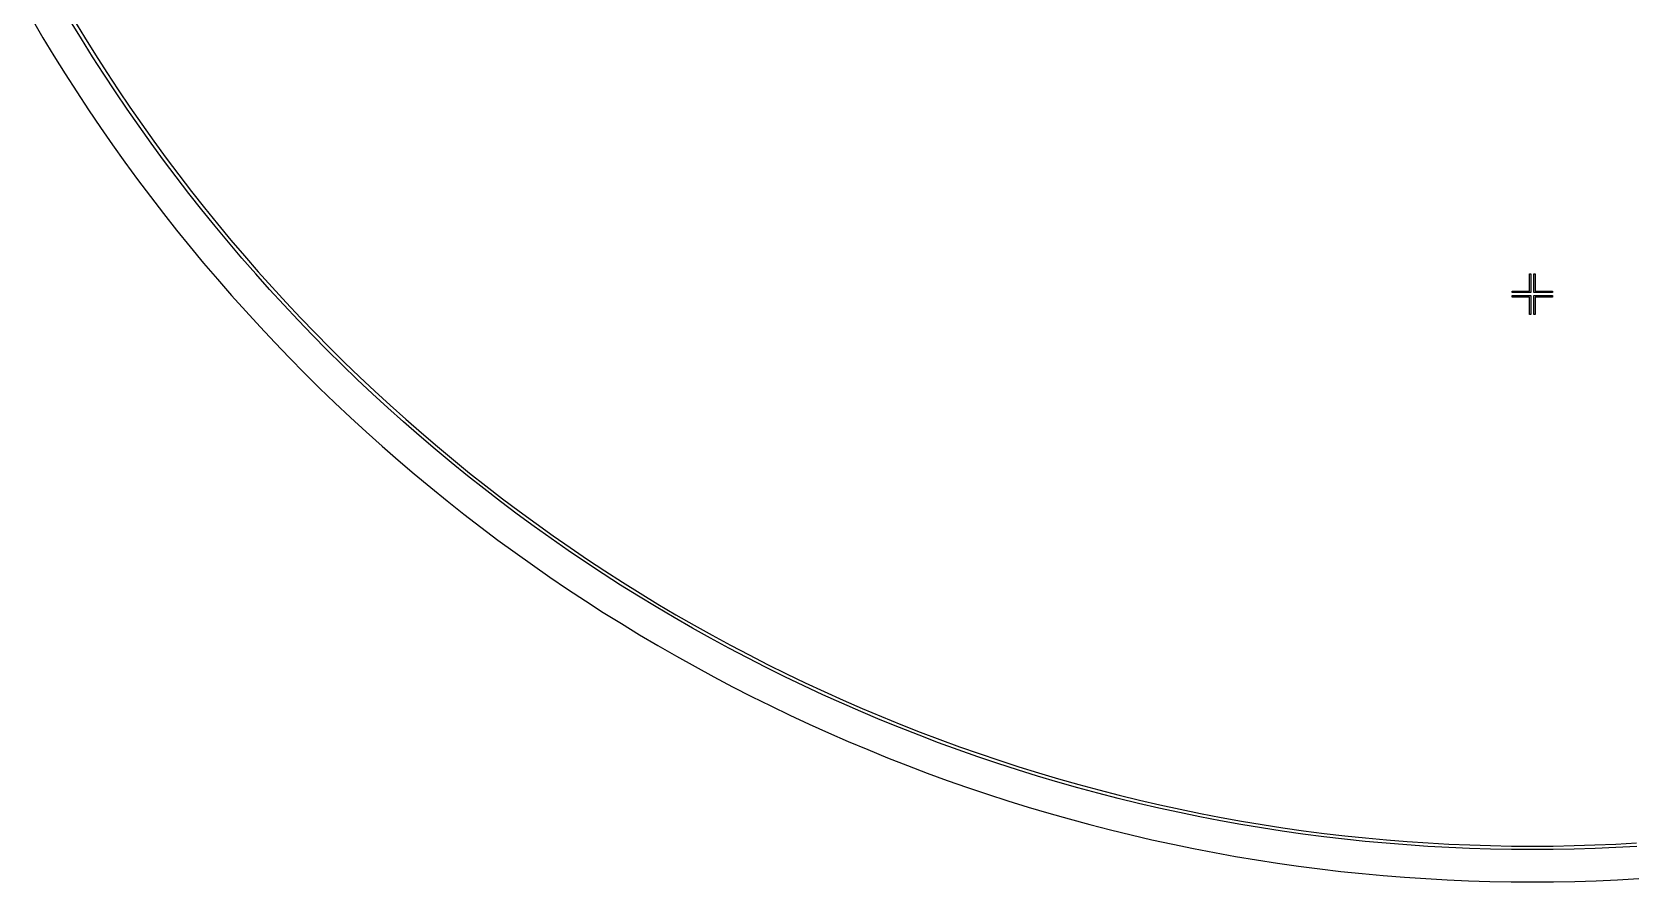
# Model space of a CAD drawing. Extents: x -25 to 123, y -44 to 109.
# Drawn here: x -20.1 to 50.5, y -44.3 to -6.9 of the extents above; entities that cross this region are included whole.
import ezdxf

# ---------------------------------------------------------------- set-up
doc = ezdxf.new("R2010")
doc.units = 0

msp = doc.modelspace()

# ---------------------------------------------------------------- linework, layer by layer
for p, q in [((-20.0769, -6.30876), (-19.5992, -7.11694)), ((-18.2483, -6.30724), (-17.7708, -7.09296)), ((-17.8985, -7.17165), (-18.377, -6.38434)), ((-19.5992, -7.11694), (-19.1116, -7.91919)), ((-17.4104, -7.95303), (-17.8985, -7.17165)), ((-17.7708, -7.09296), (-17.2836, -7.87277)), ((-19.1116, -7.91919), (-18.6143, -8.71539)), ((-16.9127, -8.72835), (-17.4104, -7.95303)), ((-17.2836, -7.87277), (-16.787, -8.64656)), ((-18.6143, -8.71539), (-18.1072, -9.50545)), ((-16.4056, -9.49751), (-16.9127, -8.72835)), ((-16.787, -8.64656), (-16.2808, -9.41418)), ((-18.1072, -9.50545), (-17.5904, -10.2892)), ((-15.889, -10.2604), (-16.4056, -9.49751)), ((-16.2808, -9.41418), (-15.7653, -10.1755)), ((-17.5904, -10.2892), (-17.0641, -11.0666)), ((-15.3632, -11.0169), (-15.889, -10.2604)), ((-15.7653, -10.1755), (-15.2405, -10.9305)), ((-17.0641, -11.0666), (-16.5282, -11.8374)), ((-14.828, -11.7669), (-15.3632, -11.0169)), ((-15.2405, -10.9305), (-14.7065, -11.679)), ((-16.5282, -11.8374), (-15.983, -12.6016)), ((-14.2838, -12.5102), (-14.828, -11.7669)), ((-14.7065, -11.679), (-14.1633, -12.4209)), ((-15.983, -12.6016), (-15.4284, -13.3591)), ((-13.7304, -13.2468), (-14.2838, -12.5102)), ((-14.1633, -12.4209), (-13.6111, -13.156)), ((-15.4284, -13.3591), (-14.8645, -14.1097)), ((-13.1681, -13.9766), (-13.7304, -13.2468)), ((-13.6111, -13.156), (-13.0498, -13.8843)), ((-14.8645, -14.1097), (-14.2915, -14.8533)), ((-12.5968, -14.6994), (-13.1681, -13.9766)), ((-13.0498, -13.8843), (-12.4797, -14.6057)), ((-12.0167, -15.4152), (-12.5968, -14.6994)), ((-12.4797, -14.6057), (-11.9008, -15.32)), ((-14.2915, -14.8533), (-13.7094, -15.5898)), ((-11.4279, -16.1237), (-12.0167, -15.4152)), ((-11.9008, -15.32), (-11.3131, -16.0272)), ((-13.7094, -15.5898), (-13.1183, -16.3192)), ((-10.8304, -16.825), (-11.4279, -16.1237)), ((-11.3131, -16.0272), (-10.7169, -16.7271)), ((-13.1183, -16.3192), (-12.5183, -17.0412)), ((-10.2244, -17.519), (-10.8304, -16.825)), ((-10.7169, -16.7271), (-10.112, -17.4196)), ((-12.5183, -17.0412), (-11.9095, -17.7558)), ((-9.60989, -18.2054), (-10.2244, -17.519)), ((-10.112, -17.4196), (-9.49875, -18.1046)), ((45.8892, -18.279), (45.8892, -17.512)), ((45.8892, -17.512), (45.9531, -17.512)), ((45.9531, -17.512), (45.9531, -18.3429)), ((46.0809, -18.3429), (46.0809, -17.512)), ((46.0809, -17.512), (46.1448, -17.512)), ((46.1448, -17.512), (46.1448, -18.279)), ((-11.9095, -17.7558), (-11.2919, -18.4629)), ((-8.987, -18.8842), (-9.60989, -18.2054)), ((-9.49875, -18.1046), (-8.87711, -18.7821)), ((45.1222, -18.3429), (45.1222, -18.279)), ((45.1222, -18.279), (45.8892, -18.279)), ((45.9531, -18.3429), (45.1222, -18.3429)), ((46.9118, -18.3429), (46.0809, -18.3429)), ((46.1448, -18.279), (46.9118, -18.279)), ((46.9118, -18.279), (46.9118, -18.3429)), ((-11.2919, -18.4629), (-10.6657, -19.1623)), ((-8.35583, -19.5553), (-8.987, -18.8842)), ((-8.87711, -18.7821), (-8.24719, -19.4519)), ((45.1222, -18.5346), (45.1222, -18.4707)), ((45.1222, -18.4707), (45.9531, -18.4707)), ((45.8892, -18.5346), (45.1222, -18.5346)), ((45.8892, -19.3016), (45.8892, -18.5346)), ((45.9531, -18.4707), (45.9531, -19.3016)), ((46.0809, -19.3016), (46.0809, -18.4707)), ((46.0809, -18.4707), (46.9118, -18.4707)), ((46.9118, -18.5346), (46.1448, -18.5346)), ((46.1448, -18.5346), (46.1448, -19.3016)), ((46.9118, -18.4707), (46.9118, -18.5346)), ((-10.6657, -19.1623), (-10.031, -19.854)), ((-7.71648, -20.2187), (-8.35583, -19.5553)), ((-8.24719, -19.4519), (-7.60912, -20.1139)), ((45.9531, -19.3016), (45.8892, -19.3016)), ((46.1448, -19.3016), (46.0809, -19.3016)), ((-10.031, -19.854), (-9.38788, -20.5379)), ((-7.06902, -20.8741), (-7.71648, -20.2187)), ((-7.60912, -20.1139), (-6.96295, -20.7681)), ((-9.38788, -20.5379), (-8.73639, -21.2139)), ((-6.41357, -21.5216), (-7.06902, -20.8741)), ((-6.96295, -20.7681), (-6.30882, -21.4142)), ((-8.73639, -21.2139), (-8.07664, -21.8817)), ((-8.07664, -21.8817), (-7.40877, -22.5415)), ((-5.75024, -22.1609), (-6.41357, -21.5216)), ((-6.30882, -21.4142), (-5.6468, -22.0523)), ((-7.40877, -22.5415), (-6.73283, -23.193)), ((-5.0791, -22.7921), (-5.75024, -22.1609)), ((-5.6468, -22.0523), (-4.97701, -22.6822)), ((-6.73283, -23.193), (-6.04895, -23.8361)), ((-4.40027, -23.415), (-5.0791, -22.7921)), ((-4.97701, -22.6822), (-4.29953, -23.3038)), ((-6.04895, -23.8361), (-5.35724, -24.4708)), ((-3.71385, -24.0295), (-4.40027, -23.415)), ((-4.29953, -23.3038), (-3.61449, -23.9171)), ((-3.61449, -23.9171), (-2.92195, -24.522)), ((-5.35724, -24.4708), (-4.65779, -25.097)), ((-3.01993, -24.6355), (-3.71385, -24.0295)), ((-2.31863, -25.233), (-3.01993, -24.6355)), ((-2.92195, -24.522), (-2.22206, -25.1182)), ((-4.65779, -25.097), (-3.9507, -25.7146)), ((-1.61006, -25.8218), (-2.31863, -25.233)), ((-2.22206, -25.1182), (-1.51489, -25.7059)), ((-3.9507, -25.7146), (-3.2361, -26.3234)), ((-0.8943, -26.4019), (-1.61006, -25.8218)), ((-1.51489, -25.7059), (-0.80058, -26.2848)), ((-3.2361, -26.3234), (-2.51407, -26.9234)), ((-0.17149, -26.9732), (-0.8943, -26.4019)), ((-0.80058, -26.2848), (-0.07921, -26.8549)), ((-2.51407, -26.9234), (-1.78473, -27.5145)), ((-1.78473, -27.5145), (-1.0482, -28.0966)), ((0.55826, -27.5355), (-0.17149, -26.9732)), ((-0.07921, -26.8549), (0.64909, -27.4162)), ((1.29488, -28.0889), (0.55826, -27.5355)), ((0.64909, -27.4162), (1.38423, -27.9684)), ((-1.0482, -28.0966), (-0.30458, -28.6696)), ((2.03822, -28.6331), (1.29488, -28.0889)), ((1.38423, -27.9684), (2.1261, -28.5116)), ((-0.30458, -28.6696), (0.44601, -29.2335)), ((2.78821, -29.1683), (2.03822, -28.6331)), ((2.1261, -28.5116), (2.87457, -29.0456)), ((0.44601, -29.2335), (1.20346, -29.7881)), ((3.54469, -29.6941), (2.78821, -29.1683)), ((2.87457, -29.0456), (3.62955, -29.5704)), ((3.62955, -29.5704), (4.3909, -30.0859)), ((1.20346, -29.7881), (1.96768, -30.3333)), ((1.96768, -30.3333), (2.73853, -30.8692)), ((4.30757, -30.2107), (3.54469, -29.6941)), ((5.07674, -30.7178), (4.30757, -30.2107)), ((4.3909, -30.0859), (5.15852, -30.5921)), ((2.73853, -30.8692), (3.51588, -31.3955)), ((5.85205, -31.2155), (5.07674, -30.7178)), ((5.15852, -30.5921), (5.93231, -31.0887)), ((3.51588, -31.3955), (4.29964, -31.9123)), ((6.63344, -31.7036), (5.85205, -31.2155)), ((5.93231, -31.0887), (6.71213, -31.5759)), ((7.42075, -32.1821), (6.63344, -31.7036)), ((6.71213, -31.5759), (7.49785, -32.0534)), ((4.29964, -31.9123), (5.08969, -32.4194)), ((5.08969, -32.4194), (5.88589, -32.9167)), ((8.21387, -32.6508), (7.42075, -32.1821)), ((7.49785, -32.0534), (8.2894, -32.5213)), ((5.88589, -32.9167), (6.68814, -33.4043)), ((9.01266, -33.1099), (8.21387, -32.6508)), ((8.2894, -32.5213), (9.08661, -32.9794)), ((9.81706, -33.5591), (9.01266, -33.1099)), ((9.08661, -32.9794), (9.88939, -33.4276)), ((6.68814, -33.4043), (7.49632, -33.882)), ((7.49632, -33.882), (8.31029, -34.3497)), ((10.6269, -33.9983), (9.81706, -33.5591)), ((9.88939, -33.4276), (10.6976, -33.866)), ((10.6976, -33.866), (11.5111, -34.2945)), ((8.31029, -34.3497), (9.12994, -34.8074)), ((11.4421, -34.4276), (10.6269, -33.9983)), ((12.2624, -34.8469), (11.4421, -34.4276)), ((11.5111, -34.2945), (12.3299, -34.7129)), ((9.12994, -34.8074), (9.95515, -35.2551)), ((9.95515, -35.2551), (10.7858, -35.6925)), ((13.0879, -35.2561), (12.2624, -34.8469)), ((12.3299, -34.7129), (13.1537, -35.1213)), ((13.9183, -35.6551), (13.0879, -35.2561)), ((13.1537, -35.1213), (13.9824, -35.5195)), ((10.7858, -35.6925), (11.6217, -36.1197)), ((14.7536, -36.0439), (13.9183, -35.6551)), ((13.9824, -35.5195), (14.816, -35.9075)), ((14.816, -35.9075), (15.6543, -36.2852)), ((11.6217, -36.1197), (12.4629, -36.5367)), ((12.4629, -36.5367), (13.309, -36.9433)), ((15.5935, -36.4224), (14.7536, -36.0439)), ((16.438, -36.7906), (15.5935, -36.4224)), ((15.6543, -36.2852), (16.4971, -36.6527)), ((16.4971, -36.6527), (17.3445, -37.0098)), ((13.309, -36.9433), (14.1601, -37.3394)), ((14.1601, -37.3394), (15.016, -37.7251)), ((17.287, -37.1483), (16.438, -36.7906)), ((18.1404, -37.4957), (17.287, -37.1483)), ((17.3445, -37.0098), (18.1961, -37.3564)), ((18.1961, -37.3564), (19.0519, -37.6926)), ((15.016, -37.7251), (15.8766, -38.1003)), ((15.8766, -38.1003), (16.7417, -38.4649)), ((18.9979, -37.8325), (18.1404, -37.4957)), ((19.8595, -38.1588), (18.9979, -37.8325)), ((19.0519, -37.6926), (19.9117, -38.0182)), ((19.9117, -38.0182), (20.7755, -38.3333)), ((16.7417, -38.4649), (17.6112, -38.8188)), ((17.6112, -38.8188), (18.485, -39.162)), ((20.725, -38.4745), (19.8595, -38.1588)), ((21.5943, -38.7796), (20.725, -38.4745)), ((20.7755, -38.3333), (21.6431, -38.6377)), ((22.4673, -39.0739), (21.5943, -38.7796)), ((21.6431, -38.6377), (22.5144, -38.9315)), ((18.485, -39.162), (19.363, -39.4945)), ((19.363, -39.4945), (20.2449, -39.8162)), ((23.3439, -39.3575), (22.4673, -39.0739)), ((22.5144, -38.9315), (23.3892, -39.2145)), ((24.2239, -39.6304), (23.3439, -39.3575)), ((23.3892, -39.2145), (24.2674, -39.4868)), ((24.2674, -39.4868), (25.1489, -39.7483)), ((20.2449, -39.8162), (21.1308, -40.127)), ((21.1308, -40.127), (22.0204, -40.427)), ((25.1071, -39.8924), (24.2239, -39.6304)), ((25.9935, -40.1436), (25.1071, -39.8924)), ((25.1489, -39.7483), (26.0336, -39.999)), ((26.883, -40.3838), (25.9935, -40.1436)), ((26.0336, -39.999), (26.9212, -40.2388)), ((26.9212, -40.2388), (27.8117, -40.4677)), ((22.0204, -40.427), (22.9135, -40.716)), ((22.9135, -40.716), (23.8102, -40.994)), ((27.7753, -40.6132), (26.883, -40.3838)), ((28.6703, -40.8315), (27.7753, -40.6132)), ((27.8117, -40.4677), (28.705, -40.6856)), ((29.568, -41.0389), (28.6703, -40.8315)), ((28.705, -40.6856), (29.6008, -40.8926)), ((29.6008, -40.8926), (30.4992, -41.0885)), ((23.8102, -40.994), (24.7103, -41.261)), ((24.7103, -41.261), (25.6135, -41.517)), ((25.6135, -41.517), (26.5198, -41.7618)), ((30.4681, -41.2353), (29.568, -41.0389)), ((31.3706, -41.4205), (30.4681, -41.2353)), ((30.4992, -41.0885), (31.3999, -41.2734)), ((32.2753, -41.5947), (31.3706, -41.4205)), ((31.3999, -41.2734), (32.3027, -41.4473)), ((33.182, -41.7578), (32.2753, -41.5947)), ((32.3027, -41.4473), (33.2077, -41.61)), ((33.2077, -41.61), (34.1146, -41.7616)), ((26.5198, -41.7618), (27.429, -41.9955)), ((27.429, -41.9955), (28.3411, -42.218)), ((28.3411, -42.218), (29.2558, -42.4293)), ((34.0907, -41.9097), (33.182, -41.7578)), ((35.0012, -42.0505), (34.0907, -41.9097)), ((34.1146, -41.7616), (35.0232, -41.9021)), ((35.9134, -42.1801), (35.0012, -42.0505)), ((35.0232, -41.9021), (35.9335, -42.0315)), ((36.827, -42.2985), (35.9134, -42.1801)), ((35.9335, -42.0315), (36.8454, -42.1496)), ((37.7421, -42.4057), (36.827, -42.2985)), ((36.8454, -42.1496), (37.7586, -42.2566)), ((37.7586, -42.2566), (38.6731, -42.3523)), ((38.6731, -42.3523), (39.5886, -42.4368)), ((29.2558, -42.4293), (30.173, -42.6294)), ((30.173, -42.6294), (31.0926, -42.8182)), ((31.0926, -42.8182), (32.0145, -42.9957)), ((32.0145, -42.9957), (32.9384, -43.1618)), ((38.6584, -42.5016), (37.7421, -42.4057)), ((39.5758, -42.5863), (38.6584, -42.5016)), ((40.4941, -42.6597), (39.5758, -42.5863)), ((39.5886, -42.4368), (40.5052, -42.5101)), ((41.4133, -42.7218), (40.4941, -42.6597)), ((40.5052, -42.5101), (41.4225, -42.5721)), ((42.3333, -42.7726), (41.4133, -42.7218)), ((41.4225, -42.5721), (42.3406, -42.6228)), ((43.2537, -42.8122), (42.3333, -42.7726)), ((42.3406, -42.6228), (43.2592, -42.6623)), ((44.1746, -42.8405), (43.2537, -42.8122)), ((43.2592, -42.6623), (44.1783, -42.6905)), ((45.0957, -42.8574), (44.1746, -42.8405)), ((44.1783, -42.6905), (45.0976, -42.7074)), ((46.017, -42.8631), (45.0957, -42.8574)), ((45.0976, -42.7074), (46.017, -42.7131)), ((46.017, -42.7131), (46.9364, -42.7074)), ((46.9383, -42.8574), (46.017, -42.8631)), ((46.9364, -42.7074), (47.8557, -42.6905)), ((47.8594, -42.8405), (46.9383, -42.8574)), ((47.8557, -42.6905), (48.7748, -42.6623)), ((48.7803, -42.8122), (47.8594, -42.8405)), ((48.7748, -42.6623), (49.6934, -42.6228)), ((49.7007, -42.7726), (48.7803, -42.8122)), ((49.6934, -42.6228), (50.6115, -42.5721)), ((50.6207, -42.7218), (49.7007, -42.7726)), ((32.9384, -43.1618), (33.8644, -43.3166)), ((33.8644, -43.3166), (34.7921, -43.4601)), ((34.7921, -43.4601), (35.7216, -43.5921)), ((35.7216, -43.5921), (36.6526, -43.7128)), ((36.6526, -43.7128), (37.585, -43.822)), ((37.585, -43.822), (38.5187, -43.9197)), ((38.5187, -43.9197), (39.4535, -44.006)), ((39.4535, -44.006), (40.3893, -44.0808)), ((40.3893, -44.0808), (41.326, -44.1441)), ((41.326, -44.1441), (42.2633, -44.1959)), ((42.2633, -44.1959), (43.2012, -44.2363)), ((43.2012, -44.2363), (44.1396, -44.265)), ((44.1396, -44.265), (45.0782, -44.2823)), ((45.0782, -44.2823), (46.017, -44.2881)), ((46.017, -44.2881), (46.9558, -44.2823)), ((46.9558, -44.2823), (47.8944, -44.265)), ((47.8944, -44.265), (48.8327, -44.2363)), ((48.8327, -44.2363), (49.7707, -44.1959)), ((49.7707, -44.1959), (50.708, -44.1441))]:
    msp.add_line(p, q)

doc.saveas('drawing.dxf')
